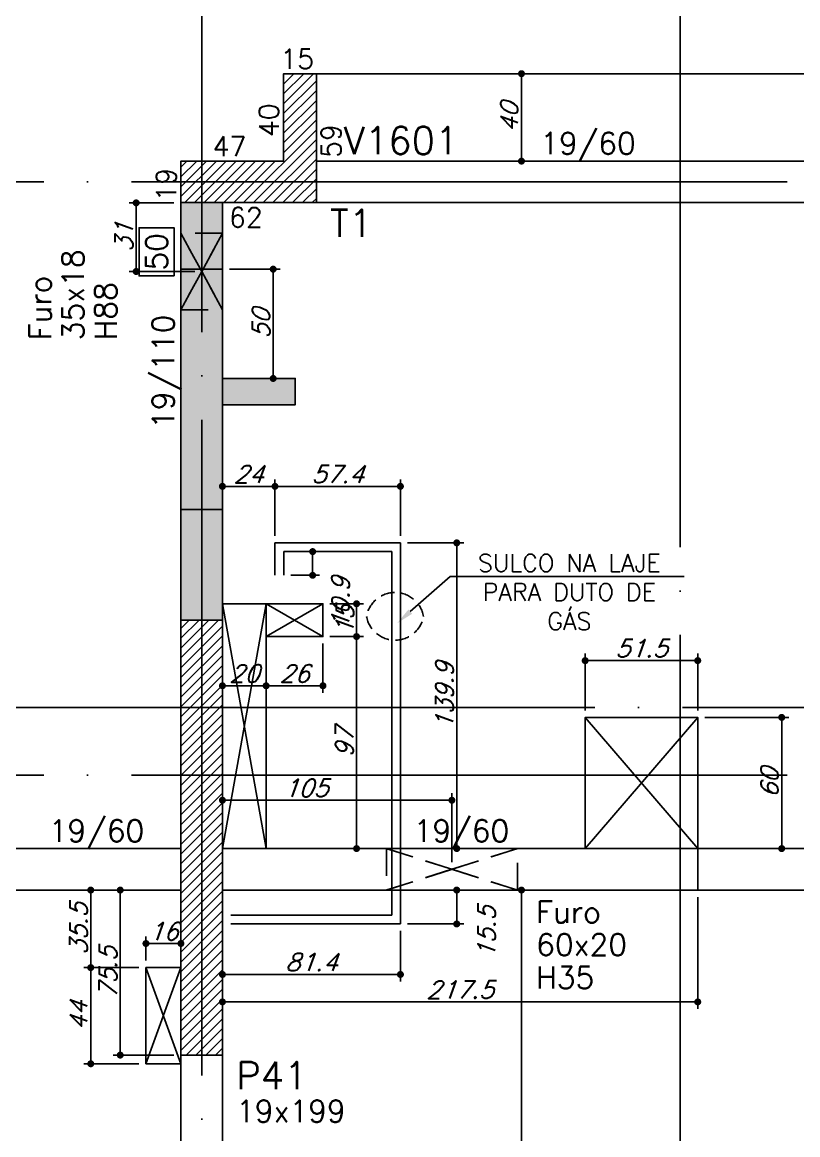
# Model space of a CAD drawing. Header units: millimetres. Extents: x -2368 to 4502, y -2283 to 2217.
# Drawn here: x 1203 to 1558, y 1179 to 1688 of the extents above; entities that cross this region are included whole.
import ezdxf
from ezdxf import colors
from ezdxf.entities.mleader import LeaderData, LeaderLine
from ezdxf.enums import TextEntityAlignment as Align
from ezdxf.math import Vec2, Vec3

# ---------------------------------------------------------------- set-up
doc = ezdxf.new("R2010")
doc.units = ezdxf.units.MM
doc.header["$LTSCALE"] = 50
for name, pattern in [('DASHED', [0.75, 0.5, -0.25]), ('EIXO', [6.8, 6, -0.4, 0, -0.4]), ('HIDDEN', [0.375, 0.25, -0.125])]:
    doc.linetypes.add(name, pattern=pattern)
for name, color, linetype in [('F-AUX-RED', 1, 'Continuous'), ('F-CORTE', 4, 'Continuous'), ('F-COTAS', 106, 'Continuous'), ('F-COTAS-FUROS', 50, 'Continuous'), ('F-COTAS-FUROS VIGA', 50, 'Continuous'), ('F-DESNIVEL-1', 254, 'Continuous'), ('F-EIXO', 12, 'EIXO'), ('F-FURO-PAREDE', 2, 'HIDDEN'), ('F-FURO-PAREDE-TEXTOS', 2, 'Continuous'), ('F-LAJES', 3, 'Continuous'), ('F-PILARES-DIM', 172, 'Continuous'), ('F-PILARES-HACH', 174, 'Continuous'), ('F-PILARES-NOME', 170, 'Continuous'), ('F-PILARES-S', 170, 'Continuous'), ('F-SOLIDO-CORTE', 71, 'Continuous'), ('F-TEXTO', 6, 'Continuous'), ('F-TEXTO-YELLOW', 2, 'Continuous'), ('F-VIGAS', 3, 'Continuous'), ('F-VIGAS-DIM', 2, 'Continuous'), ('F-VIGAS-NOME', 4, 'Continuous'), ('F-VÃO', 1, 'Continuous')]:
    doc.layers.add(name, color=color, linetype=linetype)
doc.styles.add('CP-TEXT-INCL', font='romans.shx', dxfattribs={"oblique": 20})
doc.styles.add('MCP', font='romans.shx')
doc.styles.add('ROMANS', font='romans.shx')
doc.styles.get("Standard").update_dxf_attribs({"font": 'romans.shx'})
doc.dimstyles.new('CP-COTAS-50', dxfattribs={"dimscale": 0.64, "dimtxt": 12.5, "dimasz": 5, "dimexe": 5, "dimexo": 5, "dimgap": 2.5, "dimtad": 1, "dimdec": 1, "dimdsep": 46, "dimtxsty": 'CP-TEXT-INCL', "dimblk1": 'DOT', "dimblk2": 'DOT', "dimsah": 1, "dimcen": 9, "dimclrd": 256, "dimclre": 256, "dimclrt": 256, "dimadec": 0, "dimazin": 0, "dimtfac": 1, "dimtdec": 1, "dimtmove": 2, "dimatfit": 3, "dimldrblk": 'DOT', "dimfxl": 0, "dimtolj": 1, "dimarcsym": 0})

# ---------------------------------------------------------------- blocks, each defined once
blk = doc.blocks.new('*U5')
at = {"layer": 'F-VIGAS-DIM', "color": 1}
blk.add_lwpolyline([(0, 0), (22, 0), (22, 16), (0, 16)], close=True, dxfattribs=at)
at = {"layer": 'F-VIGAS-DIM', "style": 'MCP'}
blk.add_attdef('DIM', text='', height=10, dxfattribs=at).set_placement((11, 8), align=Align.MIDDLE_CENTER)
blk = doc.blocks.new('*U12')
at = {"layer": 'F-EIXO'}
blk.add_line((0, 0), (4857.5, 0), dxfattribs=at)
at = {"layer": 'F-TEXTO', "style": 'ROMANS'}
blk.add_attdef('EIXO', text='', height=17.5, dxfattribs=at).set_placement((-28.21, 0), align=Align.MIDDLE_CENTER)
blk = doc.blocks.new('*U13')
at = {"layer": 'F-EIXO'}
blk.add_line((0, 0), (4945.5, 0), dxfattribs=at)
at = {"layer": 'F-TEXTO', "style": 'ROMANS'}
blk.add_attdef('EIXO', text='', height=17.5, dxfattribs=at).set_placement((-28.21, 0), align=Align.MIDDLE_CENTER)
blk = doc.blocks.new('*U14')
at = {"layer": 'F-EIXO'}
blk.add_line((0, 0), (0, -2479.78), dxfattribs=at)
at = {"layer": 'F-TEXTO', "style": 'ROMANS'}
blk.add_attdef('EIXO', text='', height=17.5, rotation=360, dxfattribs=at).set_placement((0, 28.21), align=Align.MIDDLE_CENTER)
blk = doc.blocks.new('*U18')
at = {"layer": 'F-EIXO'}
blk.add_line((0, 0), (0, -2827.07), dxfattribs=at)
at = {"layer": 'F-TEXTO', "style": 'ROMANS'}
blk.add_attdef('EIXO', text='', height=17.5, rotation=360, dxfattribs=at).set_placement((0, 28.21), align=Align.MIDDLE_CENTER)
blk = doc.blocks.new('_DOT')
at = {"color": 0, "linetype": 'ByBlock'}
blk.add_line((-0.5, 0), (-1, 0), dxfattribs=at)
at = {"color": 0, "linetype": 'ByBlock', "const_width": 0.5}
blk.add_lwpolyline([(-0.25, 0, 1), (0.25, 0, 1)], format="xyb", close=True, dxfattribs=at)
blk = doc.blocks.new('*D105')
at = {"layer": 'DEFPOINTS', "color": 0, "transparency": 16777216}
for p in [(1431.85, 1664.5), (1431.85, 1624.5), (1431.85, 1624.5)]:
    blk.add_point(p, dxfattribs=at)
at = {"layer": 'F-COTAS', "lineweight": -2, "transparency": 16777216}
blk.add_line((1431.85, 1661.3), (1431.85, 1627.7), dxfattribs=at)
at = {"layer": 'F-COTAS', "lineweight": -2, "transparency": 16777216, "xscale": 3.2, "yscale": 3.2, "zscale": 3.2}
for p, rotation in [((1431.85, 1664.5), 90), ((1431.85, 1624.5), 270)]:
    blk.add_blockref('_DOT', p, dxfattribs=dict(at, rotation=rotation))
at = {"layer": 'F-COTAS', "transparency": 16777216, "insert": (1426.25, 1644.5), "char_height": 8, "attachment_point": 5, "rotation": 90, "style": 'CP-TEXT-INCL'}
blk.add_mtext('\\A1;40', dxfattribs=at)
blk = doc.blocks.new('*D107')
at = {"layer": 'DEFPOINTS', "color": 0, "transparency": 16777216}
for p in [(1431.85, 1291), (1431.85, 883.5), (1431.85, 883.5)]:
    blk.add_point(p, dxfattribs=at)
at = {"layer": 'F-COTAS', "lineweight": -2, "transparency": 16777216}
blk.add_line((1431.85, 1287.8), (1431.85, 886.7), dxfattribs=at)
at = {"layer": 'F-COTAS', "lineweight": -2, "transparency": 16777216, "xscale": 3.2, "yscale": 3.2, "zscale": 3.2}
for p, rotation in [((1431.85, 1291), 90), ((1431.85, 883.5), 270)]:
    blk.add_blockref('_DOT', p, dxfattribs=dict(at, rotation=rotation))
at = {"layer": 'F-COTAS', "transparency": 16777216, "insert": (1426.25, 1087.25), "char_height": 8, "attachment_point": 5, "rotation": 90, "style": 'CP-TEXT-INCL'}
blk.add_mtext('\\A1;407.5', dxfattribs=at)
blk = doc.blocks.new('*D124')
at = {"layer": 'DEFPOINTS', "color": 0, "transparency": 16777216}
for p in [(1248.23, 1291), (1266.26, 1291), (1276, 1215.5)]:
    blk.add_point(p, dxfattribs=at)
at = {"layer": 'F-COTAS', "lineweight": -2, "transparency": 16777216}
for p, q in [((1263.06, 1291), (1245.03, 1291)), ((1248.23, 1218.7), (1248.23, 1287.8)), ((1272.8, 1215.5), (1245.03, 1215.5))]:
    blk.add_line(p, q, dxfattribs=at)
at = {"layer": 'F-COTAS', "lineweight": -2, "transparency": 16777216, "xscale": 3.2, "yscale": 3.2, "zscale": 3.2}
for p, rotation in [((1248.23, 1291), 90), ((1248.23, 1215.5), 270)]:
    blk.add_blockref('_DOT', p, dxfattribs=dict(at, rotation=rotation))
at = {"layer": 'F-COTAS', "transparency": 16777216, "insert": (1242.63, 1253.25), "char_height": 8, "attachment_point": 5, "rotation": 90, "style": 'CP-TEXT-INCL'}
blk.add_mtext('\\A1;75.5', dxfattribs=at)
blk = doc.blocks.new('*D140')
at = {"layer": 'DEFPOINTS', "color": 0, "transparency": 16777216}
for p in [(1512.5, 1370), (1512.5, 1310), (1550.93, 1310)]:
    blk.add_point(p, dxfattribs=at)
at = {"layer": 'F-COTAS', "lineweight": -2, "transparency": 16777216}
for p, q in [((1515.7, 1370), (1554.13, 1370)), ((1550.93, 1366.8), (1550.93, 1313.2)), ((1515.7, 1310), (1554.13, 1310))]:
    blk.add_line(p, q, dxfattribs=at)
at = {"layer": 'F-COTAS', "lineweight": -2, "transparency": 16777216, "xscale": 3.2, "yscale": 3.2, "zscale": 3.2}
for p, rotation in [((1550.93, 1370), 90), ((1550.93, 1310), 270)]:
    blk.add_blockref('_DOT', p, dxfattribs=dict(at, rotation=rotation))
at = {"layer": 'F-COTAS', "transparency": 16777216, "insert": (1545.33, 1340), "char_height": 8, "attachment_point": 5, "rotation": 90, "style": 'CP-TEXT-INCL'}
blk.add_mtext('\\A1;60', dxfattribs=at)
blk = doc.blocks.new('*D141')
at = {"layer": 'DEFPOINTS', "color": 0, "transparency": 16777216}
for p in [(1512.5, 1395.98), (1461, 1370), (1512.5, 1370)]:
    blk.add_point(p, dxfattribs=at)
at = {"layer": 'F-COTAS', "lineweight": -2, "transparency": 16777216}
for p, q in [((1461, 1373.2), (1461, 1399.18)), ((1464.2, 1395.98), (1509.3, 1395.98)), ((1512.5, 1373.2), (1512.5, 1399.18))]:
    blk.add_line(p, q, dxfattribs=at)
at = {"layer": 'F-COTAS', "lineweight": -2, "transparency": 16777216, "xscale": 3.2, "yscale": 3.2, "zscale": 3.2, "rotation": 180}
blk.add_blockref('_DOT', (1461, 1395.98), dxfattribs=at)
at = {"layer": 'F-COTAS', "lineweight": -2, "transparency": 16777216, "xscale": 3.2, "yscale": 3.2, "zscale": 3.2}
blk.add_blockref('_DOT', (1512.5, 1395.98), dxfattribs=at)
at = {"layer": 'F-COTAS', "transparency": 16777216, "insert": (1486.75, 1401.58), "char_height": 8, "attachment_point": 5, "style": 'CP-TEXT-INCL'}
blk.add_mtext('\\A1;51.5', dxfattribs=at)
blk = doc.blocks.new('*D174')
at = {"layer": 'DEFPOINTS', "color": 0, "transparency": 16777216}
for p in [(1295, 1575.07), (1304.92, 1525.07), (1318.22, 1525.07)]:
    blk.add_point(p, dxfattribs=at)
at = {"layer": 'F-COTAS', "lineweight": -2, "transparency": 16777216}
for p, q in [((1298.2, 1575.07), (1321.42, 1575.07)), ((1318.22, 1571.87), (1318.22, 1528.27)), ((1308.12, 1525.07), (1321.42, 1525.07))]:
    blk.add_line(p, q, dxfattribs=at)
at = {"layer": 'F-COTAS', "lineweight": -2, "transparency": 16777216, "xscale": 3.2, "yscale": 3.2, "zscale": 3.2}
for p, rotation in [((1318.22, 1575.07), 90), ((1318.22, 1525.07), 270)]:
    blk.add_blockref('_DOT', p, dxfattribs=dict(at, rotation=rotation))
at = {"layer": 'F-COTAS', "transparency": 16777216, "insert": (1312.62, 1550.07), "char_height": 8, "attachment_point": 5, "rotation": 90, "style": 'CP-TEXT-INCL'}
blk.add_mtext('\\A1;50', dxfattribs=at)
blk = doc.blocks.new('*D176')
at = {"layer": 'DEFPOINTS', "color": 0, "transparency": 16777216}
for p in [(2835, 1741.136394), (2835, 1624.5), (-1200, 1438)]:
    blk.add_point(p, dxfattribs=at)
at = {"layer": 'F-COTAS', "lineweight": -2, "transparency": 16777216}
for p, q in [((-1200, 1441.2), (-1200, 1744.336394)), ((-1196.8, 1741.136394), (2831.8, 1741.136394)), ((2835, 1627.7), (2835, 1744.336394))]:
    blk.add_line(p, q, dxfattribs=at)
at = {"layer": 'F-COTAS', "lineweight": -2, "transparency": 16777216, "xscale": 3.2, "yscale": 3.2, "zscale": 3.2, "rotation": 180}
blk.add_blockref('_DOT', (-1200, 1741.136394), dxfattribs=at)
at = {"layer": 'F-COTAS', "lineweight": -2, "transparency": 16777216, "xscale": 3.2, "yscale": 3.2, "zscale": 3.2}
blk.add_blockref('_DOT', (2835, 1741.136394), dxfattribs=at)
at = {"layer": 'F-COTAS', "transparency": 16777216, "insert": (817.5, 1746.736394), "char_height": 8, "attachment_point": 5, "style": 'CP-TEXT-INCL'}
blk.add_mtext('\\A1;4035', dxfattribs=at)
blk = doc.blocks.new('*D252')
at = {"layer": 'DEFPOINTS', "color": 0, "transparency": 16777216}
for p in [(1512.5, 1291), (1295, 1272.21), (1512.5, 1239.85)]:
    blk.add_point(p, dxfattribs=at)
at = {"layer": 'F-COTAS', "lineweight": -2, "transparency": 16777216}
for p, q in [((1512.5, 1287.8), (1512.5, 1236.65)), ((1295, 1269.01), (1295, 1236.65)), ((1298.2, 1239.85), (1509.3, 1239.85))]:
    blk.add_line(p, q, dxfattribs=at)
at = {"layer": 'F-COTAS', "lineweight": -2, "transparency": 16777216, "xscale": 3.2, "yscale": 3.2, "zscale": 3.2, "rotation": 180}
blk.add_blockref('_DOT', (1295, 1239.85), dxfattribs=at)
at = {"layer": 'F-COTAS', "lineweight": -2, "transparency": 16777216, "xscale": 3.2, "yscale": 3.2, "zscale": 3.2}
blk.add_blockref('_DOT', (1512.5, 1239.85), dxfattribs=at)
at = {"layer": 'F-COTAS', "transparency": 16777216, "insert": (1403.75, 1245.45), "char_height": 8, "attachment_point": 5, "style": 'CP-TEXT-INCL'}
blk.add_mtext('\\A1;217.5', dxfattribs=at)
blk = doc.blocks.new('*D253')
at = {"layer": 'DEFPOINTS', "color": 0, "transparency": 16777216}
for p in [(1295, 1475.71), (1295, 1467.79), (1319.05, 1449.86)]:
    blk.add_point(p, dxfattribs=at)
at = {"layer": 'F-COTAS', "lineweight": -2, "transparency": 16777216}
for p, q in [((1295, 1470.99), (1295, 1478.91)), ((1319.05, 1453.06), (1319.05, 1478.91)), ((1315.85, 1475.71), (1298.2, 1475.71))]:
    blk.add_line(p, q, dxfattribs=at)
at = {"layer": 'F-COTAS', "lineweight": -2, "transparency": 16777216, "xscale": 3.2, "yscale": 3.2, "zscale": 3.2, "rotation": 180}
blk.add_blockref('_DOT', (1295, 1475.71), dxfattribs=at)
at = {"layer": 'F-COTAS', "lineweight": -2, "transparency": 16777216, "xscale": 3.2, "yscale": 3.2, "zscale": 3.2}
blk.add_blockref('_DOT', (1319.05, 1475.71), dxfattribs=at)
at = {"layer": 'F-COTAS', "transparency": 16777216, "insert": (1307.02, 1481.31), "char_height": 8, "attachment_point": 5, "style": 'CP-TEXT-INCL'}
blk.add_mtext('\\A1;24', dxfattribs=at)
blk = doc.blocks.new('*D254')
at = {"layer": 'DEFPOINTS', "color": 0, "transparency": 16777216}
for p in [(1376.44, 1475.71), (1319.05, 1449.86), (1376.44, 1449.86)]:
    blk.add_point(p, dxfattribs=at)
at = {"layer": 'F-COTAS', "lineweight": -2, "transparency": 16777216}
for p, q in [((1319.05, 1453.06), (1319.05, 1478.91)), ((1376.44, 1453.06), (1376.44, 1478.91)), ((1322.25, 1475.71), (1373.24, 1475.71))]:
    blk.add_line(p, q, dxfattribs=at)
at = {"layer": 'F-COTAS', "lineweight": -2, "transparency": 16777216, "xscale": 3.2, "yscale": 3.2, "zscale": 3.2, "rotation": 180}
blk.add_blockref('_DOT', (1319.05, 1475.71), dxfattribs=at)
at = {"layer": 'F-COTAS', "lineweight": -2, "transparency": 16777216, "xscale": 3.2, "yscale": 3.2, "zscale": 3.2}
blk.add_blockref('_DOT', (1376.44, 1475.71), dxfattribs=at)
at = {"layer": 'F-COTAS', "transparency": 16777216, "insert": (1347.74, 1481.31), "char_height": 8, "attachment_point": 5, "style": 'CP-TEXT-INCL'}
blk.add_mtext('\\A1;57.4', dxfattribs=at)
blk = doc.blocks.new('*D255')
at = {"layer": 'DEFPOINTS', "color": 0, "transparency": 16777216}
for p in [(1376.44, 1275.5), (1295, 1260.74), (1295, 1252.39)]:
    blk.add_point(p, dxfattribs=at)
at = {"layer": 'F-COTAS', "lineweight": -2, "transparency": 16777216}
for p, q in [((1376.44, 1272.3), (1376.44, 1249.19)), ((1295, 1257.54), (1295, 1249.19)), ((1373.24, 1252.39), (1298.2, 1252.39))]:
    blk.add_line(p, q, dxfattribs=at)
at = {"layer": 'F-COTAS', "lineweight": -2, "transparency": 16777216, "xscale": 3.2, "yscale": 3.2, "zscale": 3.2, "rotation": 180}
blk.add_blockref('_DOT', (1295, 1252.39), dxfattribs=at)
at = {"layer": 'F-COTAS', "lineweight": -2, "transparency": 16777216, "xscale": 3.2, "yscale": 3.2, "zscale": 3.2}
blk.add_blockref('_DOT', (1376.44, 1252.39), dxfattribs=at)
at = {"layer": 'F-COTAS', "transparency": 16777216, "insert": (1335.72, 1257.99), "char_height": 8, "attachment_point": 5, "style": 'CP-TEXT-INCL'}
blk.add_mtext('\\A1;81.4', dxfattribs=at)
blk = doc.blocks.new('*D256')
at = {"layer": 'DEFPOINTS', "color": 0, "transparency": 16777216}
for p in [(1392.63, 1291), (1402.22, 1291), (1376.44, 1275.5)]:
    blk.add_point(p, dxfattribs=at)
at = {"layer": 'F-COTAS', "lineweight": -2, "transparency": 16777216}
for p, q in [((1395.83, 1291), (1405.42, 1291)), ((1402.22, 1278.7), (1402.22, 1287.8)), ((1379.64, 1275.5), (1405.42, 1275.5))]:
    blk.add_line(p, q, dxfattribs=at)
at = {"layer": 'F-COTAS', "lineweight": -2, "transparency": 16777216, "xscale": 3.2, "yscale": 3.2, "zscale": 3.2}
for p, rotation in [((1402.22, 1291), 90), ((1402.22, 1275.5), 270)]:
    blk.add_blockref('_DOT', p, dxfattribs=dict(at, rotation=rotation))
at = {"layer": 'F-COTAS', "transparency": 16777216, "insert": (1415.86, 1271.76), "char_height": 8, "attachment_point": 5, "rotation": 90, "style": 'CP-TEXT-INCL'}
blk.add_mtext('\\A1;15.5', dxfattribs=at)
blk = doc.blocks.new('*D257')
at = {"layer": 'DEFPOINTS', "color": 0, "transparency": 16777216}
for p in [(1376.44, 1449.86), (1402.22, 1449.86), (1386.05, 1310)]:
    blk.add_point(p, dxfattribs=at)
at = {"layer": 'F-COTAS', "lineweight": -2, "transparency": 16777216}
for p, q in [((1379.64, 1449.86), (1405.42, 1449.86)), ((1402.22, 1313.2), (1402.22, 1446.66)), ((1389.25, 1310), (1405.42, 1310))]:
    blk.add_line(p, q, dxfattribs=at)
at = {"layer": 'F-COTAS', "lineweight": -2, "transparency": 16777216, "xscale": 3.2, "yscale": 3.2, "zscale": 3.2}
for p, rotation in [((1402.22, 1449.86), 90), ((1402.22, 1310), 270)]:
    blk.add_blockref('_DOT', p, dxfattribs=dict(at, rotation=rotation))
at = {"layer": 'F-COTAS', "transparency": 16777216, "insert": (1396.62, 1379.93), "char_height": 8, "attachment_point": 5, "rotation": 90, "style": 'CP-TEXT-INCL'}
blk.add_mtext('\\A1;139.9', dxfattribs=at)
blk = doc.blocks.new('*D258')
at = {"layer": 'DEFPOINTS', "color": 0, "transparency": 16777216}
for p in [(1329.43, 1445.86), (1336.28, 1445.86), (1323.05, 1435)]:
    blk.add_point(p, dxfattribs=at)
at = {"layer": 'F-COTAS', "lineweight": -2, "transparency": 16777216}
for p, q in [((1332.63, 1445.86), (1339.48, 1445.86)), ((1336.28, 1438.2), (1336.28, 1442.66)), ((1326.25, 1435), (1339.48, 1435))]:
    blk.add_line(p, q, dxfattribs=at)
at = {"layer": 'F-COTAS', "lineweight": -2, "transparency": 16777216, "xscale": 3.2, "yscale": 3.2, "zscale": 3.2}
for p, rotation in [((1336.28, 1445.86), 90), ((1336.28, 1435), 270)]:
    blk.add_blockref('_DOT', p, dxfattribs=dict(at, rotation=rotation))
at = {"layer": 'F-COTAS', "transparency": 16777216, "insert": (1349.05, 1422.35), "char_height": 8, "attachment_point": 5, "rotation": 90, "style": 'CP-TEXT-INCL'}
blk.add_mtext('\\A1;10.9', dxfattribs=at)
blk = doc.blocks.new('*U352')
at = {"layer": 'F-VÃO'}
for p, q in [((0, 0), (16, 44)), ((0, 44), (16, 0))]:
    blk.add_line(p, q, dxfattribs=at)
at = {"layer": 'F-VÃO', "color": 3}
blk.add_lwpolyline([(0, 0), (16, 0), (16, 44), (0, 44)], close=True, dxfattribs=at)
blk = doc.blocks.new('*U355')
at = {"layer": 'F-VÃO'}
for p, q in [((0, 0), (20, 112)), ((0, 112), (20, 0))]:
    blk.add_line(p, q, dxfattribs=at)
at = {"layer": 'F-VÃO', "color": 3}
blk.add_lwpolyline([(0, 0), (20, 0), (20, 112), (0, 112)], close=True, dxfattribs=at)
blk = doc.blocks.new('*U358')
at = {"layer": 'F-VÃO'}
for p, q in [((0, 0), (26, 15)), ((0, 15), (26, 0))]:
    blk.add_line(p, q, dxfattribs=at)
at = {"layer": 'F-VÃO', "color": 3}
blk.add_lwpolyline([(0, 0), (26, 0), (26, 15), (0, 15)], close=True, dxfattribs=at)
blk = doc.blocks.new('*D428')
at = {"layer": 'DEFPOINTS', "color": 0, "transparency": 16777216}
for p in [(1315, 1401.06), (1295, 1399.12), (1315, 1384.47)]:
    blk.add_point(p, dxfattribs=at)
at = {"layer": 'F-COTAS-FUROS', "lineweight": -2, "transparency": 16777216}
for p, q in [((1295, 1395.92), (1295, 1381.27)), ((1315, 1397.86), (1315, 1381.27)), ((1298.2, 1384.47), (1311.8, 1384.47))]:
    blk.add_line(p, q, dxfattribs=at)
at = {"layer": 'F-COTAS-FUROS', "lineweight": -2, "transparency": 16777216, "xscale": 3.2, "yscale": 3.2, "zscale": 3.2, "rotation": 180}
blk.add_blockref('_DOT', (1295, 1384.47), dxfattribs=at)
at = {"layer": 'F-COTAS-FUROS', "lineweight": -2, "transparency": 16777216, "xscale": 3.2, "yscale": 3.2, "zscale": 3.2}
blk.add_blockref('_DOT', (1315, 1384.47), dxfattribs=at)
at = {"layer": 'F-COTAS-FUROS', "transparency": 16777216, "insert": (1305, 1390.07), "char_height": 8, "attachment_point": 5, "style": 'CP-TEXT-INCL'}
blk.add_mtext('\\A1;20', dxfattribs=at)
blk = doc.blocks.new('*D429')
at = {"layer": 'DEFPOINTS', "color": 0, "transparency": 16777216}
for p in [(1341, 1407), (1315, 1400.72), (1341, 1384.47)]:
    blk.add_point(p, dxfattribs=at)
at = {"layer": 'F-COTAS-FUROS', "lineweight": -2, "transparency": 16777216}
for p, q in [((1341, 1403.8), (1341, 1381.27)), ((1315, 1397.52), (1315, 1381.27)), ((1318.2, 1384.47), (1337.8, 1384.47))]:
    blk.add_line(p, q, dxfattribs=at)
at = {"layer": 'F-COTAS-FUROS', "lineweight": -2, "transparency": 16777216, "xscale": 3.2, "yscale": 3.2, "zscale": 3.2, "rotation": 180}
blk.add_blockref('_DOT', (1315, 1384.47), dxfattribs=at)
at = {"layer": 'F-COTAS-FUROS', "lineweight": -2, "transparency": 16777216, "xscale": 3.2, "yscale": 3.2, "zscale": 3.2}
blk.add_blockref('_DOT', (1341, 1384.47), dxfattribs=at)
at = {"layer": 'F-COTAS-FUROS', "transparency": 16777216, "insert": (1328, 1390.07), "char_height": 8, "attachment_point": 5, "style": 'CP-TEXT-INCL'}
blk.add_mtext('\\A1;26', dxfattribs=at)
blk = doc.blocks.new('*D430')
at = {"layer": 'DEFPOINTS', "color": 0, "transparency": 16777216}
for p in [(1341, 1422), (1341, 1407), (1356.37, 1407)]:
    blk.add_point(p, dxfattribs=at)
at = {"layer": 'F-COTAS-FUROS', "lineweight": -2, "transparency": 16777216}
for p, q in [((1344.2, 1422), (1359.57, 1422)), ((1356.37, 1418.8), (1356.37, 1410.2)), ((1344.2, 1407), (1359.57, 1407))]:
    blk.add_line(p, q, dxfattribs=at)
at = {"layer": 'F-COTAS-FUROS', "lineweight": -2, "transparency": 16777216, "xscale": 3.2, "yscale": 3.2, "zscale": 3.2}
for p, rotation in [((1356.37, 1422), 90), ((1356.37, 1407), 270)]:
    blk.add_blockref('_DOT', p, dxfattribs=dict(at, rotation=rotation))
at = {"layer": 'F-COTAS-FUROS', "transparency": 16777216, "insert": (1351, 1414.5), "char_height": 8, "attachment_point": 5, "rotation": 90, "style": 'CP-TEXT-INCL'}
blk.add_mtext('\\A1;15', dxfattribs=at)
blk = doc.blocks.new('*D431')
at = {"layer": 'DEFPOINTS', "color": 0, "transparency": 16777216}
for p in [(1341, 1407), (1341, 1310), (1356.37, 1310)]:
    blk.add_point(p, dxfattribs=at)
at = {"layer": 'F-COTAS-FUROS', "lineweight": -2, "transparency": 16777216}
for p, q in [((1344.2, 1407), (1359.57, 1407)), ((1356.37, 1403.8), (1356.37, 1313.2)), ((1344.2, 1310), (1359.57, 1310))]:
    blk.add_line(p, q, dxfattribs=at)
at = {"layer": 'F-COTAS-FUROS', "lineweight": -2, "transparency": 16777216, "xscale": 3.2, "yscale": 3.2, "zscale": 3.2}
for p, rotation in [((1356.37, 1407), 90), ((1356.37, 1310), 270)]:
    blk.add_blockref('_DOT', p, dxfattribs=dict(at, rotation=rotation))
at = {"layer": 'F-COTAS-FUROS', "transparency": 16777216, "insert": (1350.77, 1358.5), "char_height": 8, "attachment_point": 5, "rotation": 90, "style": 'CP-TEXT-INCL'}
blk.add_mtext('\\A1;97', dxfattribs=at)
blk = doc.blocks.new('*D432')
at = {"layer": 'DEFPOINTS', "color": 0, "transparency": 16777216}
for p in [(1228.58, 1291), (1234.74, 1291), (1260, 1255.53)]:
    blk.add_point(p, dxfattribs=at)
at = {"layer": 'F-COTAS-FUROS', "lineweight": -2, "transparency": 16777216}
for p, q in [((1231.78, 1291), (1237.94, 1291)), ((1234.74, 1258.73), (1234.74, 1287.8)), ((1256.8, 1255.53), (1231.54, 1255.53))]:
    blk.add_line(p, q, dxfattribs=at)
at = {"layer": 'F-COTAS-FUROS', "lineweight": -2, "transparency": 16777216, "xscale": 3.2, "yscale": 3.2, "zscale": 3.2}
for p, rotation in [((1234.74, 1291), 90), ((1234.74, 1255.53), 270)]:
    blk.add_blockref('_DOT', p, dxfattribs=dict(at, rotation=rotation))
at = {"layer": 'F-COTAS-FUROS', "transparency": 16777216, "insert": (1229.14, 1273.26), "char_height": 8, "attachment_point": 5, "rotation": 90, "style": 'CP-TEXT-INCL'}
blk.add_mtext('\\A1;35.5', dxfattribs=at)
blk = doc.blocks.new('*D433')
at = {"layer": 'DEFPOINTS', "color": 0, "transparency": 16777216}
for p in [(1234.74, 1255.53), (1260, 1255.53), (1260, 1211.53)]:
    blk.add_point(p, dxfattribs=at)
at = {"layer": 'F-COTAS-FUROS', "lineweight": -2, "transparency": 16777216}
for p, q in [((1256.8, 1255.53), (1231.54, 1255.53)), ((1234.74, 1214.73), (1234.74, 1252.33)), ((1256.8, 1211.53), (1231.54, 1211.53))]:
    blk.add_line(p, q, dxfattribs=at)
at = {"layer": 'F-COTAS-FUROS', "lineweight": -2, "transparency": 16777216, "xscale": 3.2, "yscale": 3.2, "zscale": 3.2}
for p, rotation in [((1234.74, 1255.53), 90), ((1234.74, 1211.53), 270)]:
    blk.add_blockref('_DOT', p, dxfattribs=dict(at, rotation=rotation))
at = {"layer": 'F-COTAS-FUROS', "transparency": 16777216, "insert": (1229.14, 1233.53), "char_height": 8, "attachment_point": 5, "rotation": 90, "style": 'CP-TEXT-INCL'}
blk.add_mtext('\\A1;44', dxfattribs=at)
blk = doc.blocks.new('*D434')
at = {"layer": 'DEFPOINTS', "color": 0, "transparency": 16777216}
for p in [(1276, 1266.56), (1276, 1261.15), (1260, 1255.53)]:
    blk.add_point(p, dxfattribs=at)
at = {"layer": 'F-COTAS-FUROS', "lineweight": -2, "transparency": 16777216}
for p, q in [((1260, 1258.73), (1260, 1269.76)), ((1276, 1264.35), (1276, 1269.76)), ((1263.2, 1266.56), (1272.8, 1266.56))]:
    blk.add_line(p, q, dxfattribs=at)
at = {"layer": 'F-COTAS-FUROS', "lineweight": -2, "transparency": 16777216, "xscale": 3.2, "yscale": 3.2, "zscale": 3.2, "rotation": 180}
blk.add_blockref('_DOT', (1260, 1266.56), dxfattribs=at)
at = {"layer": 'F-COTAS-FUROS', "lineweight": -2, "transparency": 16777216, "xscale": 3.2, "yscale": 3.2, "zscale": 3.2}
blk.add_blockref('_DOT', (1276, 1266.56), dxfattribs=at)
at = {"layer": 'F-COTAS-FUROS', "transparency": 16777216, "insert": (1268, 1272.16), "char_height": 8, "attachment_point": 5, "style": 'CP-TEXT-INCL'}
blk.add_mtext('\\A1;16', dxfattribs=at)
blk = doc.blocks.new('*D470')
at = {"layer": 'DEFPOINTS', "color": 0, "linetype": 'Continuous', "transparency": 16777216}
for p in [(1295, 1329.31), (1400, 1332.1), (1400, 1300.5)]:
    blk.add_point(p, dxfattribs=at)
at = {"layer": 'F-COTAS-FUROS VIGA', "linetype": 'Continuous', "lineweight": -2, "transparency": 16777216}
for p, q in [((1295, 1332.51), (1295, 1335.3)), ((1400, 1303.7), (1400, 1335.3)), ((1298.2, 1332.1), (1396.8, 1332.1))]:
    blk.add_line(p, q, dxfattribs=at)
at = {"layer": 'F-COTAS-FUROS VIGA', "linetype": 'Continuous', "lineweight": -2, "transparency": 16777216, "xscale": 3.2, "yscale": 3.2, "zscale": 3.2, "rotation": 180}
blk.add_blockref('_DOT', (1295, 1332.1), dxfattribs=at)
at = {"layer": 'F-COTAS-FUROS VIGA', "linetype": 'Continuous', "lineweight": -2, "transparency": 16777216, "xscale": 3.2, "yscale": 3.2, "zscale": 3.2}
blk.add_blockref('_DOT', (1400, 1332.1), dxfattribs=at)
at = {"layer": 'F-COTAS-FUROS VIGA', "linetype": 'Continuous', "transparency": 16777216, "insert": (1333.21, 1337.7), "char_height": 8, "attachment_point": 5, "style": 'CP-TEXT-INCL'}
blk.add_mtext('\\A1;105', dxfattribs=at)
blk = doc.blocks.new('*D471')
at = {"layer": 'DEFPOINTS', "color": 0, "linetype": 'Continuous', "transparency": 16777216}
for p in [(1255.52, 1605.4), (1276, 1605.4), (1285.5, 1574)]:
    blk.add_point(p, dxfattribs=at)
at = {"layer": 'F-COTAS-FUROS VIGA', "linetype": 'Continuous', "lineweight": -2, "transparency": 16777216}
for p, q in [((1272.8, 1605.4), (1252.32, 1605.4)), ((1255.52, 1577.2), (1255.52, 1602.2)), ((1282.3, 1574), (1252.32, 1574))]:
    blk.add_line(p, q, dxfattribs=at)
at = {"layer": 'F-COTAS-FUROS VIGA', "linetype": 'Continuous', "lineweight": -2, "transparency": 16777216, "xscale": 3.2, "yscale": 3.2, "zscale": 3.2}
for p, rotation in [((1255.52, 1605.4), 90), ((1255.52, 1574), 270)]:
    blk.add_blockref('_DOT', p, dxfattribs=dict(at, rotation=rotation))
at = {"layer": 'F-COTAS-FUROS VIGA', "linetype": 'Continuous', "transparency": 16777216, "insert": (1249.92, 1589.7), "char_height": 8, "attachment_point": 5, "rotation": 90, "style": 'CP-TEXT-INCL'}
blk.add_mtext('\\A1;31', dxfattribs=at)

msp = doc.modelspace()

# ---------------------------------------------------------------- hatches: boundary and pattern name
at = {"layer": 'F-COTAS'}
h = msp.add_hatch(dxfattribs=at)
h.set_pattern_fill('ANSI32', color=256)
h.paths.add_polyline_path([(1321.821, 1664.5), (1339.607, 1664.5), (1339.607, 1678), (1321.821, 1678)], flags=9)
h = msp.add_hatch(dxfattribs=at)
h.set_pattern_fill('ANSI32', color=256)
h.paths.add_polyline_path([(1323, 1634.536), (1323, 1653.607), (1309.5, 1653.607), (1309.5, 1634.536)], flags=9)
h = msp.add_hatch(dxfattribs=at)
h.set_pattern_fill('ANSI32', color=256)
h.paths.add_polyline_path([(1351.5, 1625.036), (1351.5, 1643.679), (1338, 1643.679), (1338, 1625.036)], flags=9)
h = msp.add_hatch(dxfattribs=at)
h.set_pattern_fill('ANSI32', color=256)
h.paths.add_polyline_path([(1347.97, 1624.5), (1406.601, 1624.5), (1406.601, 1643.25), (1347.97, 1643.25)], flags=9)
h = msp.add_hatch(dxfattribs=at)
h.set_pattern_fill('ANSI32', color=256)
h.paths.add_polyline_path([(1439.475, 1620.482), (1491.38, 1620.482), (1491.38, 1643.339), (1439.475, 1643.339)], flags=9)
h = msp.add_hatch(dxfattribs=at)
h.set_pattern_fill('ANSI32', color=256)
h.paths.add_polyline_path([(1289.536, 1624.5), (1308.607, 1624.5), (1308.607, 1638), (1289.536, 1638)], flags=9)
h = msp.add_hatch(dxfattribs=at)
h.set_pattern_fill('ANSI32', color=256)
h.paths.add_polyline_path([(1276, 1606.321), (1276, 1623.679), (1262.5, 1623.679), (1262.5, 1606.321)], flags=9)
h = msp.add_hatch(dxfattribs=at)
h.set_pattern_fill('ANSI32', color=256)
h.paths.add_polyline_path([(1297.464, 1592), (1316.107, 1592), (1316.107, 1605.5), (1297.464, 1605.5)], flags=9)
h = msp.add_hatch(dxfattribs=at)
h.set_pattern_fill('ANSI32', color=256)
h.paths.add_polyline_path([(1341.72, 1586.75), (1363.446, 1586.75), (1363.446, 1605.5), (1341.72, 1605.5)], flags=9)
h = msp.add_hatch(dxfattribs=at)
h.set_pattern_fill('ANSI32', color=256)
h.paths.add_polyline_path([(1280.018, 1501.048), (1280.018, 1562.476), (1257.161, 1562.476), (1257.161, 1501.048)], flags=9)
h = msp.add_hatch(dxfattribs=at)
h.set_pattern_fill('ANSI32', color=256)
h.paths.add_polyline_path([(1214.548, 1305.982), (1266.452, 1305.982), (1266.452, 1328.839), (1214.548, 1328.839)], flags=9)
h = msp.add_hatch(dxfattribs=at)
h.set_pattern_fill('ANSI32', color=256)
h.paths.add_polyline_path([(1381.548, 1305.982), (1433.452, 1305.982), (1433.452, 1328.839), (1381.548, 1328.839)], flags=9)
h = msp.add_hatch(dxfattribs=at)
h.set_pattern_fill('ANSI32', color=256)
h.paths.add_polyline_path([(1300.506, 1196.75), (1335.327, 1196.75), (1335.327, 1215.5), (1300.506, 1215.5)], flags=9)
h = msp.add_hatch(dxfattribs=at)
h.set_pattern_fill('ANSI32', color=256)
h.paths.add_polyline_path([(1301.607, 1182.375), (1357.56, 1182.375), (1357.56, 1197.375), (1301.607, 1197.375)], flags=9)
at = {"layer": 'F-PILARES-HACH', "linetype": 'Continuous'}
h = msp.add_hatch(dxfattribs=at)
h.set_pattern_fill('ANSI31', color=256, style=0)
h.paths.add_polyline_path([(1323, 1664.5), (1323, 1624.5), (1276, 1624.5), (1276, 1605.5), (1338, 1605.5), (1338, 1664.5)], flags=16)
h = msp.add_hatch(dxfattribs=at)
h.set_pattern_fill('ANSI31', color=256, style=0)
h.paths.add_polyline_path([(1276, 1215.5), (1295, 1215.5), (1295, 1414.5), (1276, 1414.5)], flags=16)
at = {"layer": 'F-SOLIDO-CORTE', "linetype": 'Continuous'}
msp.add_hatch(color=256, dxfattribs=at).paths.add_polyline_path([(1276, 1575.071), (1276, 1465.071), (1295, 1465.071), (1295, 1513.071), (1328.35, 1513.071), (1328.35, 1525.071), (1295, 1525.071), (1295, 1575.071)], flags=16)

# ---------------------------------------------------------------- linework, layer by layer
at = {"layer": 'F-AUX-RED', "linetype": 'DASHED', "ltscale": 0.25}
for centre, start, end in [((1373.971, 1413.877), 10.22776, 169.77224), ((1373.971, 1418.59), 190.22776, 349.77224)]:
    msp.add_arc(centre, 13.273, start, end, dxfattribs=at)
at = {"layer": 'F-CORTE', "linetype": 'Continuous'}
for p, q in [((1295, 1575.071), (1276, 1575.071)), ((1276, 1575.071), (1276, 1465.071)), ((1295, 1525.071), (1295, 1575.071)), ((1328.35, 1525.071), (1295, 1525.071)), ((1295, 1465.071), (1295, 1513.071)), ((1295, 1513.071), (1328.35, 1513.071)), ((1276, 1465.071), (1295, 1465.071))]:
    msp.add_line(p, q, dxfattribs=at)
at = {"layer": 'F-DESNIVEL-1', "linetype": 'Continuous'}
for points in [[(1276, 1414.6), (1295, 1414.6), (1295, 1605.4)], [(1276, 1414.6), (1295, 1605.4), (1276, 1605.4)], [(1276, 1414.6), (1276, 1605.4), (1276, 1414.6)]]:
    msp.add_solid(points, dxfattribs=at)
at = {"layer": 'F-FURO-PAREDE'}
for points in [[(1285.5, 1574), (1295, 1556.5), (1295, 1591.5), (1285.5, 1574), (1295, 1591.5), (1276, 1591.5), (1285.5, 1574), (1276, 1591.5), (1276, 1556.5), (1285.5, 1574), (1276, 1556.5), (1295, 1556.5), (1285.5, 1574)], [(1400, 1300.5), (1370, 1291), (1430, 1291), (1400, 1300.5), (1430, 1291), (1430, 1310), (1400, 1300.5), (1430, 1310), (1370, 1310), (1400, 1300.5), (1370, 1310), (1370, 1291), (1400, 1300.5)]]:
    msp.add_lwpolyline(points, dxfattribs=at)
at = {"layer": 'F-LAJES', "linetype": 'Continuous'}
for p, q in [((2796, 1664.5), (1323, 1664.5)), ((1323, 1664.5), (1323, 1624.5))]:
    msp.add_line(p, q, dxfattribs=at)
at = {"layer": 'F-LAJES'}
for p, q in [((1319.046, 1449.862), (1376.442, 1449.862)), ((1319.046, 1435), (1319.046, 1449.862)), ((1323.046, 1445.862), (1372.442, 1445.862)), ((1323.046, 1435), (1323.046, 1445.862)), ((1372.442, 1279.5), (1372.442, 1445.862)), ((1376.442, 1275.5), (1376.442, 1449.862)), ((1298.794, 1279.5), (1372.442, 1279.5)), ((1298.794, 1275.5), (1376.442, 1275.5))]:
    msp.add_line(p, q, dxfattribs=at)
at = {"layer": 'F-LAJES', "linetype": 'Continuous'}
msp.add_lwpolyline([(1461, 1310), (1512.5, 1310), (1512.5, 1370), (1461, 1370), (1461, 1310)], dxfattribs=at)
at = {"layer": 'F-PILARES-S', "linetype": 'Continuous'}
for points in [[(1323, 1664.5), (1323, 1624.5), (1276, 1624.5), (1276, 1605.5), (1338, 1605.5), (1338, 1664.5), (1323, 1664.5)], [(1276, 1215.5), (1295, 1215.5), (1295, 1414.5), (1276, 1414.5), (1276, 1215.5)]]:
    msp.add_lwpolyline(points, dxfattribs=at)
at = {"layer": 'F-SOLIDO-CORTE', "linetype": 'Continuous'}
msp.add_lwpolyline([(1276, 1575.071), (1276, 1465.071), (1295, 1465.071), (1295, 1513.071), (1328.35, 1513.071), (1328.35, 1525.071), (1295, 1525.071), (1295, 1575.071), (1276, 1575.071)], dxfattribs=at)
at = {"layer": 'F-VIGAS'}
for points in [[(2051, 1624.5), (1338, 1624.5)], [(1276, 1605.5), (1276, 1414.5)], [(1295, 1414.5), (1295, 1605.5)], [(1338, 1605.5), (2041, 1605.5)], [(1276, 1310), (1128, 1310)], [(1524, 1310), (1295, 1310)], [(1512.5, 1310), (1512.5, 1291)], [(2031, 1310), (1524, 1310)], [(1128, 1291), (1276, 1291)], [(1295, 1291), (1524, 1291)], [(1524, 1291), (2031, 1291)], [(1276, 1215.5), (1276, 984.5)], [(1295, 984.5), (1295, 1215.5)]]:
    msp.add_lwpolyline(points, dxfattribs=at)
at = {"layer": 'F-VÃO', "linetype": 'Continuous'}
for p, q in [((1461, 1310), (1512.5, 1370)), ((1512.5, 1310), (1461, 1370))]:
    msp.add_line(p, q, dxfattribs=at)

# ---------------------------------------------------------------- block references
at = {"layer": 'F-EIXO', "linetype": 'Continuous'}
for name, p in [('*U18', (1285.5, 1846.305)), ('*U14', (1504.5, 1747.82)), ('*U12', (-1807.517, 1615)), ('*U13', (-1895.471, 1374.5)), ('*U12', (-1807.517, 1343.5))]:
    msp.add_blockref(name, p, dxfattribs=at)
at = {"layer": 'F-VIGAS-DIM', "linetype": 'Continuous', "rotation": 90}
msp.add_blockref('*U5', (1272.875, 1572), dxfattribs=at).add_auto_attribs({'DIM': '50'})
at = {"layer": 'F-VÃO'}
for name, p in [('*U355', (1295, 1310)), ('*U358', (1315, 1407)), ('*U352', (1260, 1211.525))]:
    msp.add_blockref(name, p, dxfattribs=at)

# ---------------------------------------------------------------- texts
at = {"layer": 'F-FURO-PAREDE-TEXTOS', "linetype": 'Continuous', "style": 'MCP'}
for s, p in [('35x18', (1231.601, 1542.541)), ('Furo', (1216.601, 1542.541)), ('H88', (1246.601, 1542.541))]:
    msp.add_text(s, height=10, rotation=90, dxfattribs=at).set_placement(p)
for s, p in [('Furo', (1438.581, 1276)), ('60x20', (1438.581, 1261)), ('H35', (1438.581, 1246))]:
    msp.add_text(s, height=10, dxfattribs=at).set_placement(p)
at = {"layer": 'F-PILARES-DIM', "linetype": 'Continuous', "style": 'MCP'}
for s, height, p in [('15', 9, (1321.5, 1666.75)), ('47', 9, (1290.5, 1626.75)), ('62', 9, (1298, 1594.25)), ('19x199', 10, (1301.25, 1184.875))]:
    msp.add_text(s, height=height, dxfattribs=at).set_placement(p)
for s, p in [('40', (1320.75, 1635.5)), ('59', (1349.25, 1626)), ('19', (1273.75, 1606))]:
    msp.add_text(s, height=9, rotation=90, dxfattribs=at).set_placement(p)
at = {"layer": 'F-PILARES-NOME', "linetype": 'Continuous', "style": 'MCP'}
for s, p in [('T1', (1344.25, 1589.875)), ('P41', (1301.25, 1199.875))]:
    msp.add_text(s, height=12.5, dxfattribs=at).set_placement(p)
at = {"layer": 'F-TEXTO-YELLOW', "insert": (1453.763, 1444.673), "char_height": 8, "attachment_point": 2, "style": 'ROMANS'}
msp.add_mtext_dynamic_manual_height_columns('SULCO NA LAJE PARA DUTO DE GÁS', width=106.82411, gutter_width=12.5, heights=[0], dxfattribs=at)
at = {"layer": 'F-VIGAS-DIM', "linetype": 'Continuous', "style": 'MCP'}
for p in [(1440.428, 1627.625), (1215.5, 1313.125), (1382.5, 1313.125)]:
    msp.add_text('19/60', height=10, dxfattribs=at).set_placement(p)
msp.add_text('19/110', height=10, rotation=90, dxfattribs=at).set_placement((1272.875, 1502))
at = {"layer": 'F-VIGAS-NOME', "linetype": 'Continuous', "style": 'MCP'}
msp.add_text('V1601', height=12.5, dxfattribs=at).set_placement((1350.5, 1627.625))

# ---------------------------------------------------------------- dimensions: what is measured, and where the dimension line sits
at = {"layer": 'F-COTAS'}
for base, p1, p2, picture, middle in [((2835, 1741.136), (-1200, 1438), (2835, 1624.5), '*D176', (817.5, 1746.736)), ((1512.5, 1395.979), (1461, 1370), (1512.5, 1370), '*D141', (1486.75, 1401.579)), ((1512.5, 1239.845), (1295, 1272.213), (1512.5, 1291), '*D252', (1403.75, 1245.445))]:
    dim = msp.add_linear_dim(base=base, p1=p1, p2=p2, dimstyle='CP-COTAS-50', dxfattribs=at)
    dim.commit()
    dim.dimension.update_dxf_attribs({"geometry": picture, "text_midpoint": middle})
dim = msp.add_aligned_dim(p1=(1431.845, 1664.5), p2=(1431.845, 1624.5), distance=0, dimstyle='CP-COTAS-50', dxfattribs=at)
dim.commit()
dim.dimension.update_dxf_attribs({"geometry": '*D105', "text_midpoint": (1426.245, 1644.5)})
for base, p1, p2, picture, middle in [((1318.221, 1525.071), (1295, 1575.071), (1304.917, 1525.071), '*D174', (1312.621, 1550.071)), ((1550.93, 1310), (1512.5, 1370), (1512.5, 1310), '*D140', (1545.33, 1340)), ((1248.23, 1291), (1276, 1215.5), (1266.26, 1291), '*D124', (1242.63, 1253.25)), ((1431.845, 883.5), (1431.845, 1291), (1431.845, 883.5), '*D107', (1426.245, 1087.25))]:
    dim = msp.add_linear_dim(base=base, p1=p1, p2=p2, angle=90, dimstyle='CP-COTAS-50', dxfattribs=at)
    dim.commit()
    dim.dimension.update_dxf_attribs({"geometry": picture, "text_midpoint": middle})
for base, p1, p2, picture, middle in [((1295, 1475.71), (1319.046, 1449.862), (1295, 1467.791), '*D253', (1307.023, 1481.31)), ((1376.442, 1475.71), (1319.046, 1449.862), (1376.442, 1449.862), '*D254', (1347.744, 1481.31)), ((1295, 1252.39), (1376.442, 1275.5), (1295, 1260.738), '*D255', (1335.721, 1257.99))]:
    dim = msp.add_linear_dim(base=base, p1=p1, p2=p2, dimstyle='CP-COTAS-50', override={"dimfxl": 7.5}, dxfattribs=at)
    dim.commit()
    dim.dimension.update_dxf_attribs({"geometry": picture, "text_midpoint": middle})
dim = msp.add_linear_dim(base=(1402.219, 1449.862), p1=(1386.055, 1310), p2=(1376.442, 1449.862), angle=90, dimstyle='CP-COTAS-50', override={"dimfxl": 7.5}, dxfattribs=at)
dim.commit()
dim.dimension.update_dxf_attribs({"geometry": '*D257', "text_midpoint": (1396.619, 1379.931)})
for base, p1, p2, picture, middle in [((1336.281, 1445.862), (1323.046, 1435), (1329.43, 1445.862), '*D258', (1349.048, 1422.352)), ((1402.219, 1291), (1376.442, 1275.5), (1392.626, 1291), '*D256', (1415.857, 1271.758))]:
    dim = msp.add_linear_dim(base=base, p1=p1, p2=p2, angle=90, dimstyle='CP-COTAS-50', override={"dimfxl": 7.5}, dxfattribs=at)
    dim.commit()
    dim.dimension.update_dxf_attribs({"geometry": picture, "text_midpoint": middle, "dimtype": 160})
at = {"layer": 'F-COTAS-FUROS'}
dim = msp.add_linear_dim(base=(1356.373, 1407), p1=(1341, 1422), p2=(1341, 1407), angle=90, dimstyle='CP-COTAS-50', override={"dimfxl": 7.5}, dxfattribs=at)
dim.commit()
dim.dimension.update_dxf_attribs({"geometry": '*D430', "text_midpoint": (1351.002, 1414.5), "dimtype": 160})
for base, p1, p2, picture, middle in [((1341, 1384.471), (1315, 1400.724), (1341, 1407), '*D429', (1328, 1390.071)), ((1315, 1384.471), (1295, 1399.124), (1315, 1401.061), '*D428', (1305, 1390.071)), ((1276, 1266.556), (1260, 1255.525), (1276, 1261.15), '*D434', (1268, 1272.156))]:
    dim = msp.add_linear_dim(base=base, p1=p1, p2=p2, dimstyle='CP-COTAS-50', override={"dimfxl": 7.5}, dxfattribs=at)
    dim.commit()
    dim.dimension.update_dxf_attribs({"geometry": picture, "text_midpoint": middle})
for base, p1, p2, picture, middle in [((1356.373, 1310), (1341, 1407), (1341, 1310), '*D431', (1350.773, 1358.5)), ((1234.741, 1291), (1260, 1255.525), (1228.585, 1291), '*D432', (1229.141, 1273.263)), ((1234.741, 1255.525), (1260, 1211.525), (1260, 1255.525), '*D433', (1229.141, 1233.525))]:
    dim = msp.add_linear_dim(base=base, p1=p1, p2=p2, angle=90, dimstyle='CP-COTAS-50', override={"dimfxl": 7.5}, dxfattribs=at)
    dim.commit()
    dim.dimension.update_dxf_attribs({"geometry": picture, "text_midpoint": middle})
at = {"layer": 'F-COTAS-FUROS VIGA', "linetype": 'Continuous'}
dim = msp.add_linear_dim(base=(1255.518, 1605.4), p1=(1285.5, 1574), p2=(1276, 1605.4), angle=90, dimstyle='CP-COTAS-50', override={"dimdec": 0, "dimfxl": 7.5}, dxfattribs=at)
dim.commit()
dim.dimension.update_dxf_attribs({"geometry": '*D471', "text_midpoint": (1249.918, 1589.7)})
dim = msp.add_linear_dim(base=(1400, 1332.1), p1=(1295, 1329.314), p2=(1400, 1300.5), dimstyle='CP-COTAS-50', override={"dimdec": 0, "dimfxl": 7.5}, dxfattribs=at)
dim.commit()
dim.dimension.update_dxf_attribs({"geometry": '*D470', "text_midpoint": (1333.213, 1337.7), "dimtype": 160})

# ---------------------------------------------------------------- leaders
at = {"layer": 'F-AUX-RED'}
ml = msp.add_multileader_mtext('Standard', dxfattribs=at)
ml.set_content('', color=256)
ml.set_leader_properties()
ml.build(insert=Vec2(0, 0))
ml.multileader.update_dxf_attribs({"arrow_head_size": 8})
ctx = ml.context
ctx.base_point, ctx.char_height, ctx.arrow_head_size, ctx.landing_gap_size, ctx.plane_origin = Vec3(1506.294, 1434.418), 8, 8, 4, Vec3(1374.953, 1413.093)
notes = []
notes.append((ctx, [(0, (1, 1, 0), (1399.176, 1434.418), (1, 0), 107.118, [(0, [(1374.953, 1413.093)], 0, [])])]))
ctx.mtext.insert, ctx.mtext.flow_direction = Vec3(1510.294, 1438.418), 5
for ctx, leaders in notes:
    for number, flags, end, landing, length, lines in leaders:
        leader = LeaderData()
        leader.index, (leader.has_last_leader_line, leader.has_dogleg_vector, leader.attachment_direction) = number, flags
        leader.last_leader_point, leader.dogleg_vector, leader.dogleg_length = Vec3(end), Vec3(landing), length
        for number, points, colour, breaks in lines:
            line = LeaderLine()
            line.index, line.vertices, line.color, line.breaks = number, Vec3.list(points), colors.encode_raw_color(colour), breaks
            leader.lines.append(line)
        ctx.leaders.append(leader)

doc.saveas('drawing.dxf')
